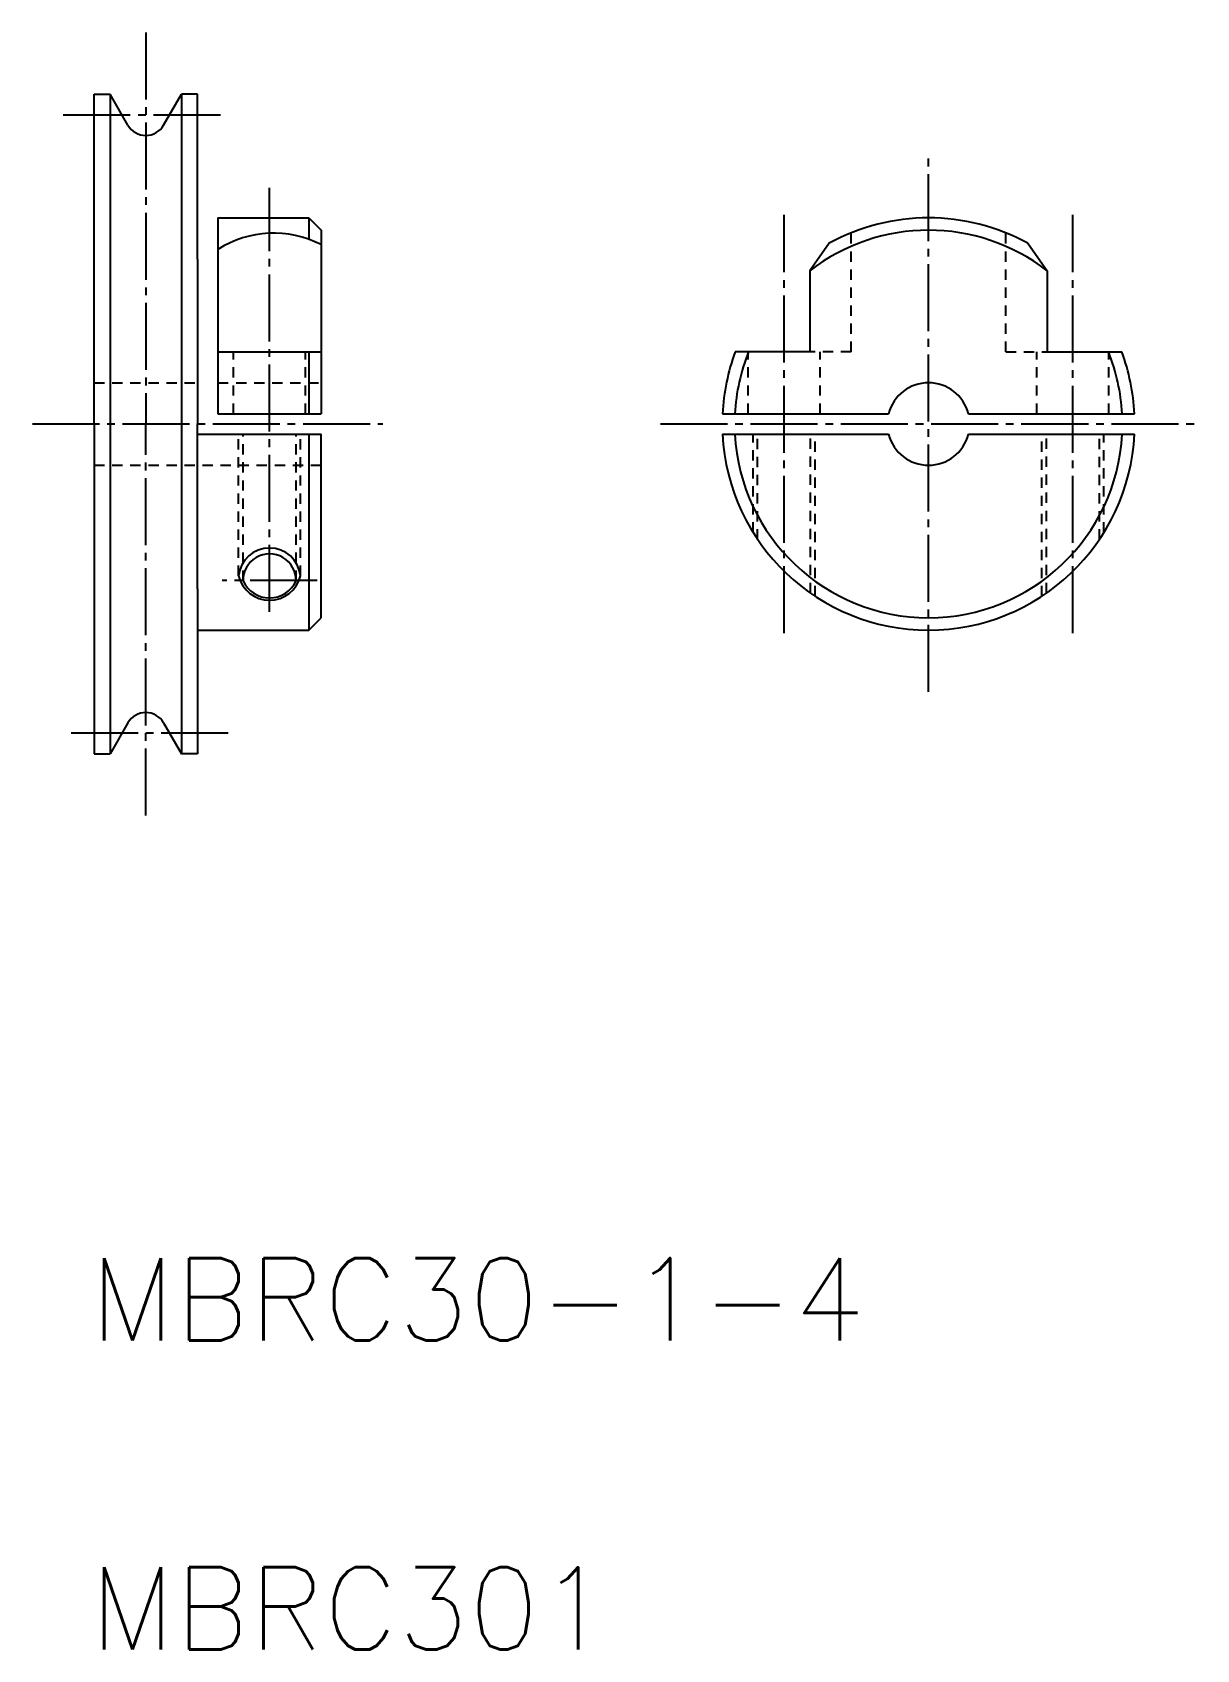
# Model space of a CAD drawing. Extents: x -204.6 to -148.2, y -2.5 to 75.9.
import ezdxf

# ---------------------------------------------------------------- set-up
doc = ezdxf.new("R2010")
doc.units = 0
doc.header["$LTSCALE"] = 0.25
doc.linetypes.add('CENTER', pattern=[17.5, 13, -1.5, 1.5, -1.5])
doc.linetypes.add('DASHED', pattern=[3.5, 2, -1.5])
doc.layers.get('0').update_dxf_attribs({"linetype": 'CONTINUOUS'})
doc.layers.add('CENTER', color=1, linetype='CENTER')
doc.styles.get("Standard").update_dxf_attribs({"font": 'txt.shx'})

msp = doc.modelspace()

# ---------------------------------------------------------------- linework, layer by layer
at = {"color": 7, "linetype": 'CONTINUOUS'}
for p, q in [((-201.607, 56.935), (-201.607, 72.935)), ((-201.607, 72.935), (-200.839, 72.935)), ((-200.839, 72.935), (-200.839, 40.935)), ((-199.973, 71.435), (-200.839, 72.935)), ((-198.241, 71.435), (-197.375, 72.935)), ((-197.375, 72.935), (-197.375, 40.935)), ((-196.607, 72.935), (-197.375, 72.935)), ((-196.607, 64.935), (-196.607, 72.935)), ((-195.607, 66.935), (-195.607, 57.435)), ((-195.607, 66.935), (-191.207, 66.935)), ((-191.207, 66.935), (-190.607, 66.335)), ((-191.207, 66.935), (-191.207, 65.896)), ((-190.607, 66.335), (-190.607, 57.435)), ((-165.967, 65.703), (-166.908, 64.371)), ((-156.35, 65.703), (-155.408, 64.371)), ((-196.607, 64.935), (-196.607, 56.935)), ((-166.908, 64.371), (-166.908, 60.435)), ((-155.408, 64.371), (-155.408, 60.435)), ((-195.607, 60.435), (-190.607, 60.435)), ((-191.207, 60.435), (-191.207, 57.435)), ((-166.908, 60.435), (-170.526, 60.435)), ((-155.408, 60.435), (-151.791, 60.435)), ((-195.607, 57.435), (-190.607, 57.435)), ((-171.146, 57.435), (-163.095, 57.435)), ((-159.222, 57.435), (-151.171, 57.435)), ((-201.607, 56.935), (-201.607, 40.935)), ((-196.607, 48.935), (-196.607, 56.935)), ((-196.607, 56.435), (-190.607, 56.435)), ((-191.207, 56.435), (-191.207, 46.935)), ((-190.607, 47.535), (-190.607, 56.435)), ((-171.146, 56.435), (-163.095, 56.435)), ((-159.222, 56.435), (-151.171, 56.435)), ((-196.607, 48.935), (-196.607, 40.935)), ((-191.207, 46.935), (-190.607, 47.535)), ((-196.607, 46.935), (-191.207, 46.935)), ((-199.973, 42.435), (-200.839, 40.935)), ((-198.241, 42.435), (-197.375, 40.935)), ((-201.607, 40.935), (-200.839, 40.935)), ((-196.607, 40.935), (-197.375, 40.935))]:
    msp.add_line(p, q, dxfattribs=at)
at = {"color": 3, "linetype": 'DASHED'}
for p, q in [((-164.908, 60.435), (-164.908, 66.205)), ((-157.408, 60.435), (-157.408, 66.205)), ((-194.857, 57.435), (-194.857, 60.435)), ((-191.357, 57.435), (-191.357, 60.435)), ((-169.908, 57.435), (-169.908, 60.435)), ((-164.908, 60.435), (-166.908, 60.435)), ((-166.408, 57.435), (-166.408, 60.435)), ((-157.408, 60.435), (-155.408, 60.435)), ((-155.908, 57.435), (-155.908, 60.435)), ((-152.408, 57.435), (-152.408, 60.435)), ((-201.607, 58.935), (-196.607, 58.935)), ((-195.607, 58.935), (-190.607, 58.935)), ((-194.607, 49.569), (-194.607, 56.435)), ((-194.392, 49.326), (-194.392, 56.435)), ((-191.821, 49.326), (-191.821, 56.435)), ((-191.607, 49.569), (-191.607, 56.435)), ((-169.658, 51.667), (-169.658, 56.435)), ((-169.444, 51.336), (-169.444, 56.435)), ((-166.873, 48.729), (-166.873, 56.435)), ((-166.658, 48.583), (-166.658, 56.435)), ((-155.658, 48.583), (-155.658, 56.435)), ((-155.444, 48.729), (-155.444, 56.435)), ((-152.873, 51.336), (-152.873, 56.435)), ((-152.658, 51.667), (-152.658, 56.435)), ((-201.607, 54.935), (-190.607, 54.935))]:
    msp.add_line(p, q, dxfattribs=at)
at = {"color": 7, "linetype": 'CONTINUOUS'}
for centre, radius, start, end in [((-199.107, 71.935), 1, 210, 330), ((-161.158, 56.935), 10, 61.25881, 118.74119), ((-192.907, 61.155), 5.036, 62.82499, 122.4211), ((-161.158, 56.935), 9.4, 52.28732, 127.71268), ((-161.158, 56.935), 10, 159.51268, 177.13402), ((-161.158, 56.935), 9.4, 158.13997, 176.95091), ((-161.158, 56.935), 9.4, 3.04909, 21.86003), ((-161.158, 56.935), 10, 2.86598, 20.48732), ((-161.158, 56.935), 2, 14.47751, 165.52249), ((-161.158, 56.935), 10, 182.86598, 357.13402), ((-161.158, 56.935), 9.4, 183.04909, 356.95091), ((-161.158, 56.935), 2, 194.47751, 345.52249), ((-193.107, 49.345), 1.286, 359.16565, 180.83435), ((-193.107, 49.905), 1.41, 204.249, 335.751), ((-199.107, 41.935), 1, 30, 150)]:
    msp.add_arc(centre, radius, start, end, dxfattribs=at)
at = {"color": 3}
for centre, radius, start, end in [((-193.107, 49.409), 1.509, 6.10051, 173.89949), ((-193.107, 49.93), 1.543, 193.55324, 346.44676)]:
    msp.add_arc(centre, radius, start, end, dxfattribs=at)
at = {"layer": 'CENTER', "color": 1, "linetype": 'CENTER'}
for p, q in [((-199.107, 75.935), (-199.107, 56.935)), ((-203.107, 71.935), (-195.107, 71.935)), ((-161.158, 43.935), (-161.158, 69.935)), ((-193.107, 47.818), (-193.107, 68.399)), ((-168.158, 46.794), (-168.158, 67.077)), ((-154.158, 46.794), (-154.158, 67.077)), ((-204.607, 56.935), (-187.607, 56.935)), ((-199.107, 37.935), (-199.107, 56.935)), ((-174.158, 56.935), (-148.158, 56.935)), ((-190.802, 49.336), (-195.411, 49.336)), ((-195.107, 41.935), (-203.107, 41.935))]:
    msp.add_line(p, q, dxfattribs=at)

# ---------------------------------------------------------------- texts
at = {"color": 7, "linetype": 'CONTINUOUS'}
for s, p in [('MBRC30-1-4', (-201.805, 12.475)), ('MBRC301', (-201.805, -2.525))]:
    msp.add_text(s, height=4, dxfattribs=at).set_placement(p)

doc.saveas('drawing.dxf')
